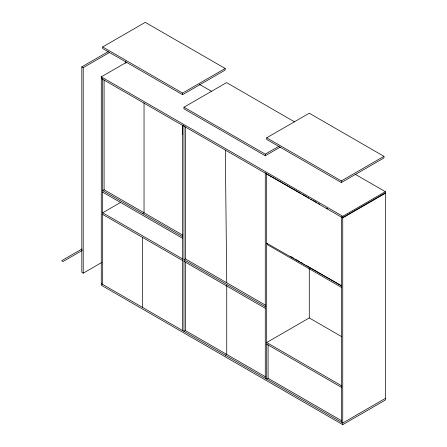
<?xml version="1.0" encoding="UTF-8"?>
<svg xmlns="http://www.w3.org/2000/svg" width="447" height="447" viewBox="0 0 447 447"><rect width="100%" height="100%" fill="white"/><g stroke="black" fill="none" stroke-linecap="round" stroke-linejoin="round"><path stroke-width="0.67" d="M355.175 174.257L385.364 191.685L385.364 400.059L342.771 424.65L101.279 285.225L101.279 76.85L126.473 62.301M102.681 284.415L102.681 190.539L104.09 189.729L104.09 79.862M182.577 330.54L182.577 125.026L183.98 125.836L183.98 331.35L185.388 330.54L265.49 376.787M102.681 46.941L145.275 22.35L225.165 68.475L225.165 70.101L182.572 94.686L102.681 48.567L102.681 46.941L182.572 93.065L225.165 68.475M101.821 262.439L83.22 273.178L81.818 272.368L81.818 66.854L108.213 51.617M81.818 66.854L83.22 67.665L109.616 52.428M280.275 147.102L265.278 155.757L183.98 108.822L183.98 107.196L226.573 82.611L294.623 121.897M120.679 202.402L102.681 212.789L182.572 258.914M266.686 137.805L309.274 113.214L383.956 156.333L383.956 157.953L341.363 182.544L266.686 139.43L266.686 137.805L341.363 180.923L383.956 156.333M142.627 213.599L144.035 212.789L144.035 102.927M82.036 248.94L61.636 260.718L63.044 261.529L82.242 250.443M183.98 107.196L265.278 154.137L279.073 146.169M265.49 305.161L185.388 258.914L183.98 259.729L265.278 306.664M101.279 76.85L342.771 216.275L385.364 191.685M341.34 422.203L341.34 216.689L342.743 217.499L385.336 192.908M101.279 78.471L342.771 217.896L385.336 193.294M225.333 355.225L226.741 354.415L226.741 285.108M341.787 336.703L309.274 317.934L266.686 342.525L341.363 385.638L341.363 387.264L266.686 344.145M341.542 420.694L268.088 378.285L266.686 379.101L266.686 173.587L265.278 172.777L265.278 378.285M266.686 173.967L301.105 193.573M302.312 194.261L306.541 196.669M307.748 197.356L308.955 198.043M310.771 199.077L311.978 199.764M313.185 200.452L316.806 202.513M318.622 203.547L319.828 204.234M326.472 208.017L327.679 208.704M266.686 243.207L341.569 285.851L306.05 265.339M199.412 84.327L211.487 91.3M101.273 78.091L102.681 78.901L102.681 190.539L182.572 236.664M290.394 256.304L294.009 258.388M295.21 259.081L299.429 261.517M300.63 262.21L302.435 263.255M303.642 263.948L304.843 264.646M341.569 287.471L267.518 244.716L267.518 243.632M104.09 189.729L182.789 235.161M102.681 192.16L182.572 238.285M102.681 214.415L182.572 260.54M183.98 261.35L265.278 308.285M385.336 398.422L342.743 423.013L342.743 217.499M101.279 283.599L342.771 423.024L342.771 424.65M225.333 150.097L226.741 282.789M182.577 125.411L182.689 134.441M342.771 216.275L342.771 217.896M341.363 180.923L341.363 182.544M309.274 268.479L309.274 317.934M268.088 344.704L268.088 378.285M265.278 154.137L265.278 155.757M185.388 126.797L185.388 258.914M185.388 261.925L185.388 330.54M182.572 93.065L182.572 94.686M142.627 237.474L142.627 307.475M125.814 61.189L125.814 63.278M83.22 67.665L83.22 273.178"/></g></svg>
